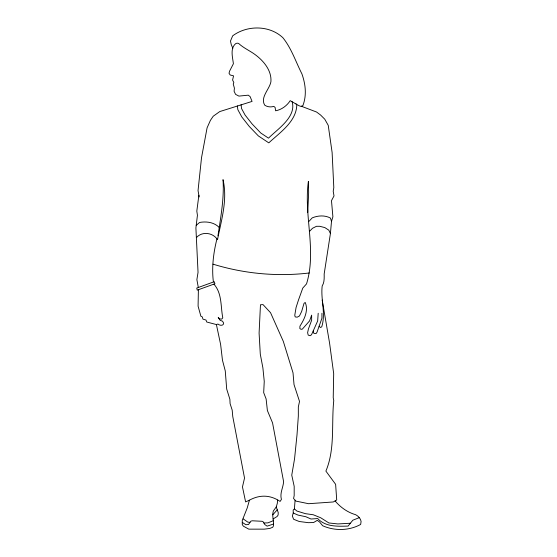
<?xml version="1.0" encoding="UTF-8"?>
<svg xmlns="http://www.w3.org/2000/svg" width="557" height="557" viewBox="0 0 557 557"><rect width="100%" height="100%" fill="white"/><g stroke="black" fill="none" stroke-linecap="round" stroke-linejoin="round"><path stroke-width="0.84" d="M277.511 500.082L277.365 503.138L276.258 506.933L273.313 511.027C271.705 515.991 274.107 520.823 273.459 525.843L272.721 527.256L269.776 528.447L264.31 529.15L248.791 529.15L243.346 526.142L242.281 524.576L242.281 520.405L247.217 507.977L249.432 500.179C259.778 494.484 270.354 494.839 280.094 501.425L281.417 499.413C279.607 493.147 283.262 487.605 283.597 481.596L272.554 422.895L267.388 410.537L266.114 398.944L263.677 392.622L264.255 381.378L262.883 367.829L260.293 354.196L259.096 333.114L260.467 304.776L263.029 304.602L270.563 312.728L283.325 341.406L293.017 372.821L294.026 384.629L299.52 401.416L298.329 406.965L298.329 416.107L297.013 434.78L294.549 458.877L291.757 475.135L294.18 486.324L294.18 495.633L293.567 498.494L295.906 501.098L308.571 503.709L333.281 501.968L336.713 499.991L335.627 484.325L325.894 471.104C335.265 448.831 331.304 424.002 333.761 400.574L333.225 397.726L333.685 373.656L329.57 343.035L322.183 300.056M198.383 289.724L198.09 306.176L200.875 316.209L202.295 316.912L202.943 319.126L206.034 320.08L206.724 322.009L216.401 324.557L217.947 324.049C219.493 325.56 223.622 326.186 223.642 323.109L222.549 321.215L220.161 320.317L218.198 317.532L219.89 318.924L221.679 319.119L222.779 317.824C220.544 306.524 222.215 293.435 213.909 284.126L197.262 290.134L196.746 288.06L214.264 281.703L214.911 283.778L213.909 284.126M216.924 239.002C213.408 252.906 211.597 267.757 213.401 281.953M307.756 212.433L308.641 192.68L308.397 181.366C303.579 215.343 316.856 250.427 306.531 283.896L302.785 288.073L298.441 300.139L296.066 307.527L294.771 315.29L295.168 316.884L297.16 317.184L299.45 315.993L301.636 311.509L304.025 303.349L305.222 302.451C308.682 310.562 304.317 319.328 299.945 326.144L299.847 328.533L301.045 329.326L302.333 329.124L309.601 320.867L311.642 315.144L311.642 320.268L308.404 329.027L307.61 332.71L308.209 335.098L310.096 335.697L311.488 334.799L317.664 320.964L318.193 313.271M232.798 48.236L231.239 44.546L230.487 41.044L232.659 35.843C247.092 25.065 269.435 25.058 282.872 37.702C291.478 48.382 295.753 61.764 301.908 73.865C305.549 84.163 306.858 95.191 302.897 105.593L300.947 106.429L298.844 105.635L290.197 100.657C287.106 105.558 281.584 109.785 275.59 110.78L275.13 107.466L273.807 106.366C270.827 107.362 267.374 106.972 264.756 105.203C259.875 97.391 269.651 89.183 270.918 81.712C271.837 69.743 262.486 59.536 253.184 53.242C248.297 50.033 242.956 47.463 238.633 43.46C237.623 43.021 236.488 43.154 235.569 43.738C229.923 48.529 232.666 57.413 233.397 63.742L229.568 71.178L229.024 73.273L230.187 74.993L233.55 75.863L232.596 80.055L233.829 82.527L233.251 84.079L234.413 88.152L234.093 91.264L235.59 94.37L238.939 96.103L248.269 95.17L250.121 96.619L252.063 101.416L219.757 111.574L213.24 116.218L210.407 120.368L207.086 127.838L201.516 157.742L198.041 190.598L199.183 196.976M335.112 500.938C340.334 507.246 347.568 512.405 355.533 514.661C358.297 516.019 360.539 518.421 361.096 521.519L360.658 524.429C349.176 530.786 334.534 531.079 322.642 525.724L319.593 522.006L317.26 520.356L313.563 522.536L308.327 522.675L299.227 521.498L293.581 519.249L292.355 516.005L293.254 513.018L293.177 510.108L294.402 508.889L295.085 500.221M319.112 326.228L320.442 327.516L321.737 326.82C326.019 313.41 320.56 299.666 322.183 285.992C324.446 282.399 324.223 278.103 324.167 274.023L330.412 233.557L331.499 221.394L332.898 216.812L331.485 200.673L334.012 195.918L333.204 191.26L333.81 187.618L332.118 152.521L328.233 125.332L324.759 119.198L320.581 115.02L316.571 112.027L301.358 106.255M198.877 195.263L196.816 211.11L197.436 215.267L195.904 227.945L198.041 272.359L196.879 279.628L198.299 287.405M217.968 235.806C220.663 217.286 224.311 198.55 223.016 179.667C227.743 199.866 221.359 220.001 217.502 239.684C213.094 232.617 202.337 231.092 196.6 237.4M293.254 513.018L297.974 515.072L305.807 516.722L311.001 519.013L317.657 518.56C325.657 527.013 337.465 526.379 348.125 526.073L352.832 520.21L359.258 517.655M272.798 514.821L277.254 509.801M308.891 221.456L312.233 217.864C317.998 215.482 324.828 215.044 330.447 218.059L331.499 221.394M309.608 231.273L312.498 228.286L316.48 226.295L319.76 226.295L324.835 227.59L328.818 230.173L330.412 233.557M196.203 225.355L199.587 222.466C206.306 221.226 213.992 222.222 218.998 227.249M273.09 518.992L277.142 516.464L278.103 515.051L278.249 512.663L276.258 506.933M249.432 500.179L245.609 501.899L242.469 486.922L244.53 478.066L232.763 416.532L232.185 410.098L230.104 403.665L229.874 399.216L226.692 389.037L225.265 370.892L222.466 360.24L220.621 344.47L216.401 324.557M273.459 520.635L267.931 522.863L263.886 522.988L263.287 521.895L262.18 521.303L252.23 520.781L250.754 521.227L248.547 524.506L245.888 524.729L242.281 522.417M273.459 524.053L267.123 526.142L264.833 524.576L263.886 522.988M309.267 272.972C277.08 276.843 243.973 273.675 213.018 264.157M350.437 523.232L337.897 523.935L328.888 522.967L320.776 517.808L313.271 514.765L305.452 513.672L296.86 511.027L294.402 508.889M249.982 522.375L247.809 522.118L243.235 518.922M296.059 103.853L296.79 105.05C296.303 121.691 279.781 132.622 268.794 142.87L258.337 135.901L249.306 126.481L241.822 116.984L237.86 109.708L237.324 105.886M292.133 101.715C296.623 116.914 277.49 129.106 268.509 138.157L260.767 132.998L252.147 124.002L245.101 115.069L241.529 108.497L241.084 104.744M313.264 330.83L313.48 332.989L314.872 333.587L316.063 333.587L317.058 332.097L321.939 318.165L321.939 313.271"/></g></svg>
